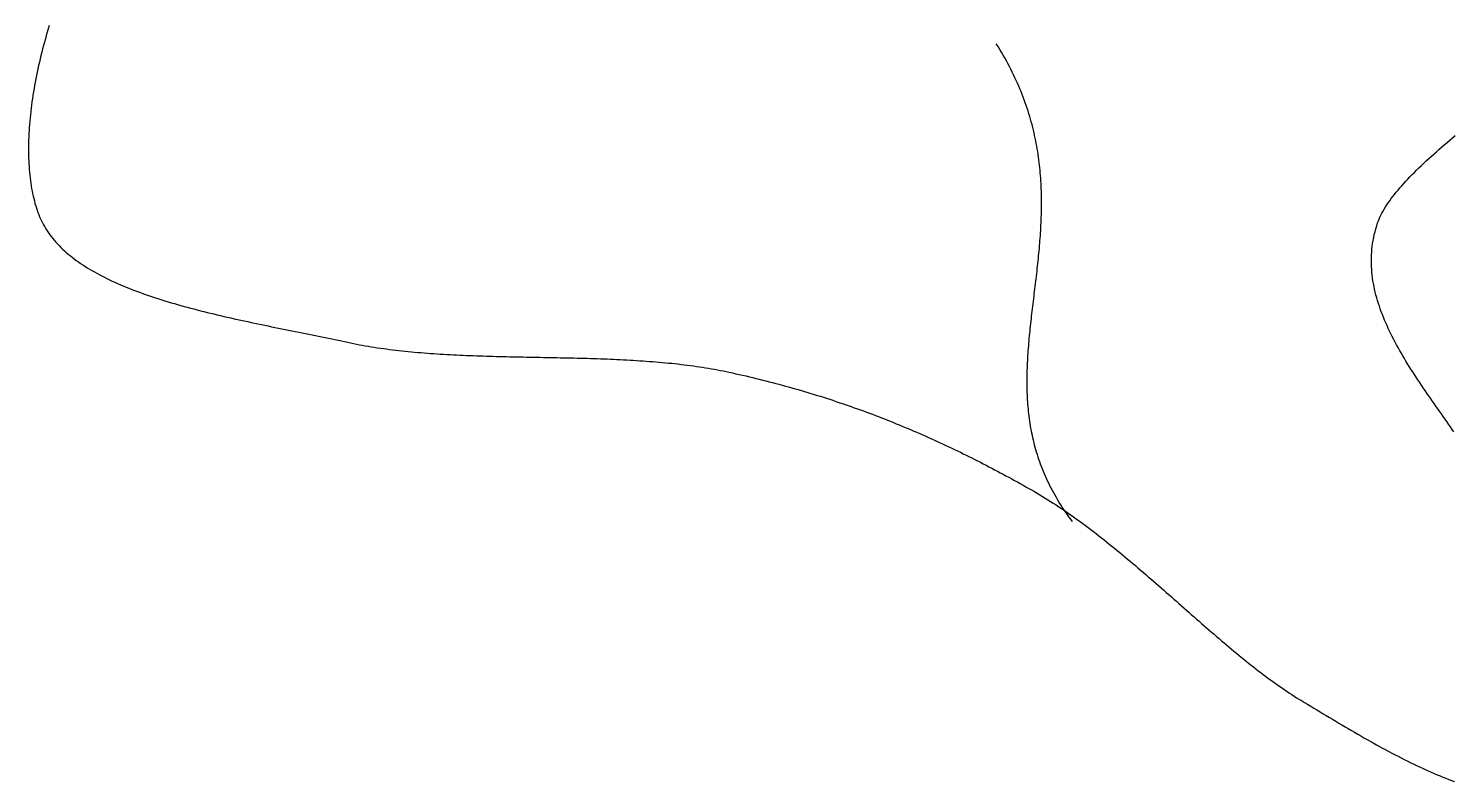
# Model space of a CAD drawing. Header units: millimetres. Extents: x 0 to 120, y 0 to 80.
# Drawn here: x 35.29 to 78.82, y 34.22 to 57.21 of the extents above; entities that cross this region are included whole.
import ezdxf

# ---------------------------------------------------------------- set-up
doc = ezdxf.new("R2010")
doc.units = ezdxf.units.MM
doc.layers.add('ENGRAVE_FILL', color=8, linetype='CONTINUOUS', lineweight=25)
doc.layers.add('ENGRAVE_VECTOR', color=7, linetype='CONTINUOUS', lineweight=25)

msp = doc.modelspace()

# ---------------------------------------------------------------- linework, layer by layer
at = {"layer": 'ENGRAVE_FILL'}
for points in [[(35.928946, 57.307131), (35.897748, 57.206316), (35.867249, 57.105269), (35.837455, 57.004015), (35.808374, 56.90258), (35.780012, 56.800991), (35.752378, 56.699272), (35.725477, 56.597451), (35.699318, 56.495552), (35.673906, 56.393601), (35.64925, 56.291625), (35.625356, 56.189649), (35.602231, 56.087699), (35.579883, 55.985802), (35.558318, 55.883982), (35.537544, 55.782265), (35.517567, 55.680678), (35.498395, 55.579247), (35.480034, 55.477996), (35.462493, 55.376953), (35.445777, 55.276142), (35.429894, 55.17559), (35.414852, 55.075323), (35.400656, 54.975367), (35.387314, 54.875746), (35.374834, 54.776488), (35.363222, 54.677617), (35.352485, 54.579161), (35.342631, 54.481144), (35.333667, 54.383593), (35.325599, 54.286533), (35.318434, 54.18999), (35.31218, 54.09399), (35.306845, 53.99856), (35.302434, 53.903724), (35.298954, 53.809508), (35.296414, 53.71594), (35.29482, 53.623043), (35.29418, 53.530845), (35.294499, 53.439371), (35.295786, 53.348646), (35.298047, 53.258698), (35.301289, 53.169551), (35.30552, 53.081231), (35.310747, 52.993765), (35.316976, 52.907177), (35.324215, 52.821495), (35.33247, 52.736744), (35.34175, 52.652949), (35.352061, 52.570137), (35.363409, 52.488333), (35.375803, 52.407564), (35.389248, 52.327854), (35.403753, 52.249231), (35.419325, 52.171719), (35.435969, 52.095345), (35.453694, 52.020134), (35.472507, 51.946113), (35.492414, 51.873307), (35.513422, 51.801741), (35.53554, 51.731443), (35.558773, 51.662438), (35.583129, 51.594751), (35.608615, 51.528408), (35.635238, 51.463436), (35.663005, 51.39986), (35.691924, 51.337706), (35.722, 51.277), (35.754943, 51.214668), (35.789631, 51.153173), (35.82604, 51.092505), (35.864151, 51.032656), (35.90394, 50.973617), (35.945387, 50.915381), (35.98847, 50.857938), (36.033167, 50.80128), (36.079457, 50.7454), (36.127318, 50.690287), (36.176729, 50.635935), (36.227668, 50.582334), (36.280113, 50.529475), (36.334043, 50.477352), (36.389436, 50.425954), (36.44627, 50.375274), (36.504525, 50.325303), (36.564178, 50.276033), (36.625208, 50.227455), (36.687593, 50.179561), (36.751311, 50.132342), (36.816342, 50.085791), (36.882663, 50.039897), (36.950253, 49.994654), (37.01909, 49.950052), (37.089153, 49.906083), (37.16042, 49.862739), (37.232869, 49.820012), (37.306479, 49.777891), (37.381228, 49.736371), (37.457095, 49.695441), (37.534058, 49.655093), (37.612096, 49.61532), (37.691186, 49.576112), (37.771308, 49.537461), (37.852439, 49.499358), (37.934559, 49.461796), (38.017645, 49.424765), (38.101676, 49.388258), (38.18663, 49.352265), (38.272486, 49.316779), (38.359222, 49.281791), (38.446816, 49.247292), (38.535248, 49.213274), (38.624494, 49.179729), (38.714535, 49.146647), (38.805348, 49.114022), (38.896911, 49.081843), (38.989203, 49.050104), (39.082203, 49.018794), (39.175888, 48.987907), (39.270237, 48.957432), (39.365229, 48.927363), (39.460842, 48.89769), (39.557055, 48.868406), (39.653845, 48.8395), (39.751191, 48.810966), (39.849072, 48.782795), (39.947466, 48.754978), (40.046352, 48.727507), (40.145707, 48.700372), (40.24551, 48.673567), (40.34574, 48.647083), (40.446376, 48.62091), (40.547394, 48.595041), (40.648774, 48.569466), (40.750495, 48.544179), (40.852534, 48.51917), (40.954871, 48.49443), (41.057482, 48.469952), (41.160348, 48.445726), (41.263446, 48.421745), (41.366755, 48.397999), (41.470252, 48.374482), (41.573917, 48.351183), (41.677728, 48.328095), (41.781664, 48.305209), (41.885702, 48.282516), (41.989821, 48.260009), (42.094, 48.237678), (42.198216, 48.215516), (42.302449, 48.193514), (42.406677, 48.171663), (42.510878, 48.149955), (42.61503, 48.128382), (42.719112, 48.106934), (42.823103, 48.085605), (42.92698, 48.064384), (43.030723, 48.043264), (43.134309, 48.022236), (43.237717, 48.001293), (43.340925, 47.980424), (43.443912, 47.959623), (43.546657, 47.938879), (43.649137, 47.918186), (43.751331, 47.897535), (43.853217, 47.876916), (43.954774, 47.856322), (44.055981, 47.835745), (44.156815, 47.815175), (44.257255, 47.794604), (44.357279, 47.774024), (44.456866, 47.753427), (44.555995, 47.732804), (44.654643, 47.712146), (44.752789, 47.691445), (44.850412, 47.670693), (44.947489, 47.64988), (45.044, 47.629), (45.132355, 47.610129), (45.221195, 47.591827), (45.310514, 47.574085), (45.400301, 47.556894), (45.490549, 47.540244), (45.581249, 47.524124), (45.672394, 47.508526), (45.763974, 47.493439), (45.855983, 47.478854), (45.94841, 47.464761), (46.041249, 47.45115), (46.13449, 47.438011), (46.228126, 47.425335), (46.322147, 47.413112), (46.416547, 47.401333), (46.511316, 47.389987), (46.606446, 47.379064), (46.701929, 47.368556), (46.797757, 47.358452), (46.893921, 47.348742), (46.990413, 47.339417), (47.087224, 47.330468), (47.184347, 47.321883), (47.281773, 47.313654), (47.379494, 47.305771), (47.477501, 47.298224), (47.575786, 47.291004), (47.674342, 47.2841), (47.773158, 47.277502), (47.872228, 47.271202), (47.971543, 47.26519), (48.071095, 47.259455), (48.170875, 47.253987), (48.270875, 47.248778), (48.371086, 47.243818), (48.471501, 47.239096), (48.572112, 47.234603), (48.672909, 47.230329), (48.773884, 47.226265), (48.87503, 47.2224), (48.976338, 47.218725), (49.077799, 47.215231), (49.179405, 47.211907), (49.281149, 47.208744), (49.383021, 47.205731), (49.485014, 47.20286), (49.587119, 47.200121), (49.689327, 47.197503), (49.791631, 47.194997), (49.894023, 47.192594), (49.996493, 47.190283), (50.099033, 47.188055), (50.201636, 47.1859), (50.304293, 47.183808), (50.406996, 47.18177), (50.509736, 47.179775), (50.612505, 47.177815), (50.715295, 47.175879), (50.818097, 47.173958), (50.920903, 47.172042), (51.023705, 47.170121), (51.126495, 47.168185), (51.229264, 47.166225), (51.332004, 47.16423), (51.434707, 47.162192), (51.537364, 47.1601), (51.639967, 47.157945), (51.742507, 47.155717), (51.844977, 47.153406), (51.947369, 47.151003), (52.049673, 47.148497), (52.151881, 47.145879), (52.253986, 47.14314), (52.355979, 47.140269), (52.457851, 47.137256), (52.559595, 47.134093), (52.661201, 47.130769), (52.762662, 47.127275), (52.86397, 47.1236), (52.965116, 47.119735), (53.066091, 47.115671), (53.166888, 47.111397), (53.267499, 47.106904), (53.367914, 47.102182), (53.468125, 47.097222), (53.568125, 47.092013), (53.667905, 47.086545), (53.767457, 47.08081), (53.866772, 47.074798), (53.965842, 47.068498), (54.064658, 47.0619), (54.163214, 47.054996), (54.261499, 47.047776), (54.359506, 47.040229), (54.457227, 47.032346), (54.554653, 47.024117), (54.651776, 47.015532), (54.748587, 47.006583), (54.845079, 46.997258), (54.941243, 46.987548), (55.037071, 46.977444), (55.132554, 46.966936), (55.227684, 46.956013), (55.322453, 46.944667), (55.416853, 46.932888), (55.510874, 46.920665), (55.60451, 46.907989), (55.697751, 46.89485), (55.79059, 46.881239), (55.883017, 46.867146), (55.975026, 46.852561), (56.066606, 46.837474), (56.157751, 46.821876), (56.248451, 46.805756), (56.338699, 46.789106), (56.428486, 46.771915), (56.517805, 46.754173), (56.606645, 46.735871), (56.695, 46.717), (56.798671, 46.694292), (56.902002, 46.671315), (57.004997, 46.64807), (57.107659, 46.624557), (57.209992, 46.600776), (57.311999, 46.576727), (57.413684, 46.552409), (57.515049, 46.527824), (57.616099, 46.50297), (57.716836, 46.477848), (57.817265, 46.452458), (57.917387, 46.4268), (58.017208, 46.400873), (58.11673, 46.374679), (58.215956, 46.348216), (58.314891, 46.321485), (58.413537, 46.294486), (58.511898, 46.267219), (58.609976, 46.239684), (58.707777, 46.211881), (58.805303, 46.183809), (58.902556, 46.15547), (58.999542, 46.126863), (59.096263, 46.097987), (59.192722, 46.068843), (59.288924, 46.039432), (59.384871, 46.009752), (59.480566, 45.979804), (59.576014, 45.949588), (59.671217, 45.919104), (59.766179, 45.888353), (59.860904, 45.857333), (59.955394, 45.826045), (60.049654, 45.794489), (60.143686, 45.762665), (60.237493, 45.730573), (60.331081, 45.698213), (60.42445, 45.665585), (60.517606, 45.632689), (60.610552, 45.599525), (60.70329, 45.566093), (60.795825, 45.532393), (60.888159, 45.498425), (60.980297, 45.464189), (61.072241, 45.429685), (61.163995, 45.394914), (61.255562, 45.359874), (61.346945, 45.324566), (61.438149, 45.288991), (61.529177, 45.253147), (61.620031, 45.217036), (61.710715, 45.180657), (61.801233, 45.144009), (61.891588, 45.107094), (61.981783, 45.069911), (62.071823, 45.03246), (62.161709, 44.994742), (62.251446, 44.956755), (62.341037, 44.9185), (62.430486, 44.879978), (62.519795, 44.841188), (62.608969, 44.80213), (62.69801, 44.762804), (62.786922, 44.72321), (62.875708, 44.683348), (62.964373, 44.643219), (63.052918, 44.602822), (63.141348, 44.562156), (63.229666, 44.521224), (63.317875, 44.480023), (63.405979, 44.438554), (63.493982, 44.396818), (63.581885, 44.354814), (63.669694, 44.312542), (63.757411, 44.270002), (63.84504, 44.227195), (63.932584, 44.18412), (64.020046, 44.140777), (64.10743, 44.097166), (64.19474, 44.053288), (64.281978, 44.009141), (64.369149, 43.964727), (64.456254, 43.920046), (64.543299, 43.875096), (64.630286, 43.829879), (64.717219, 43.784394), (64.804101, 43.738642), (64.890935, 43.692622), (64.977725, 43.646334), (65.064475, 43.599778), (65.151187, 43.552955), (65.237865, 43.505864), (65.324512, 43.458505), (65.411133, 43.410879), (65.497729, 43.362985), (65.584306, 43.314823), (65.670865, 43.266394), (65.75741, 43.217697), (65.843946, 43.168732), (65.930475, 43.1195), (66.017, 43.07), (66.100176, 43.021818), (66.183245, 42.972825), (66.266208, 42.923038), (66.349065, 42.872473), (66.431817, 42.821148), (66.514462, 42.769077), (66.597001, 42.716279), (66.679434, 42.66277), (66.76176, 42.608566), (66.843981, 42.553683), (66.926096, 42.498139), (67.008105, 42.44195), (67.090008, 42.385132), (67.171805, 42.327702), (67.253496, 42.269676), (67.335081, 42.211072), (67.41656, 42.151905), (67.497933, 42.092192), (67.5792, 42.03195), (67.660361, 41.971195), (67.741416, 41.909944), (67.822365, 41.848213), (67.903209, 41.786019), (67.983946, 41.723379), (68.064578, 41.660308), (68.145104, 41.596824), (68.225524, 41.532943), (68.305838, 41.468682), (68.386046, 41.404057), (68.466149, 41.339085), (68.546145, 41.273781), (68.626036, 41.208164), (68.705821, 41.142249), (68.785501, 41.076053), (68.865074, 41.009593), (68.944542, 40.942884), (69.023904, 40.875944), (69.10316, 40.808789), (69.182311, 40.741436), (69.261355, 40.673901), (69.340295, 40.606201), (69.419128, 40.538352), (69.497856, 40.470371), (69.576478, 40.402274), (69.654994, 40.334079), (69.733405, 40.265801), (69.81171, 40.197457), (69.889909, 40.129063), (69.968003, 40.060637), (70.045991, 39.992194), (70.123874, 39.923752), (70.201651, 39.855326), (70.279323, 39.786934), (70.356888, 39.718592), (70.434349, 39.650316), (70.511703, 39.582123), (70.588953, 39.51403), (70.666096, 39.446053), (70.743134, 39.378208), (70.820067, 39.310513), (70.896894, 39.242984), (70.973616, 39.175636), (71.050232, 39.108488), (71.126743, 39.041555), (71.203148, 38.974854), (71.279448, 38.908401), (71.355642, 38.842214), (71.431731, 38.776308), (71.507714, 38.7107), (71.583593, 38.645407), (71.659365, 38.580446), (71.735033, 38.515832), (71.810595, 38.451582), (71.886051, 38.387713), (71.961402, 38.324242), (72.036648, 38.261185), (72.111789, 38.198558), (72.186824, 38.136378), (72.261754, 38.074662), (72.336578, 38.013426), (72.411298, 37.952687), (72.485912, 37.892462), (72.560421, 37.832766), (72.634824, 37.773616), (72.709122, 37.715029), (72.783315, 37.657022), (72.857403, 37.599611), (72.931386, 37.542813), (73.005263, 37.486643), (73.079035, 37.43112), (73.152702, 37.376258), (73.226264, 37.322075), (73.29972, 37.268588), (73.373072, 37.215813), (73.446318, 37.163766), (73.519459, 37.112464), (73.592495, 37.061923), (73.665426, 37.012161), (73.738252, 36.963193), (73.810973, 36.915036), (73.883588, 36.867707), (73.956099, 36.821223), (74.028504, 36.775599), (74.100805, 36.730852), (74.173, 36.687), (74.267739, 36.629933), (74.362647, 36.572751), (74.457711, 36.515479), (74.552917, 36.458145), (74.64825, 36.400775), (74.743699, 36.343397), (74.839248, 36.286036), (74.934884, 36.22872), (75.030594, 36.171475), (75.126363, 36.114328), (75.222179, 36.057306), (75.318027, 36.000435), (75.413894, 35.943742), (75.509767, 35.887254), (75.60563, 35.830998), (75.701472, 35.775), (75.797278, 35.719287), (75.893034, 35.663886), (75.988727, 35.608823), (76.084344, 35.554125), (76.17987, 35.499819), (76.275291, 35.445932), (76.370595, 35.39249), (76.465768, 35.33952), (76.560795, 35.287049), (76.655664, 35.235103), (76.75036, 35.18371), (76.84487, 35.132895), (76.939181, 35.082686), (77.033277, 35.033109), (77.127147, 34.984192), (77.220776, 34.93596), (77.314151, 34.888441), (77.407257, 34.841661), (77.500082, 34.795646), (77.592611, 34.750425), (77.684831, 34.706023), (77.776728, 34.662467), (77.868289, 34.619784), (77.9595, 34.578), (78.050347, 34.537143), (78.140817, 34.497238), (78.230895, 34.458313), (78.320569, 34.420395), (78.409825, 34.38351), (78.498648, 34.347684), (78.587026, 34.312946), (78.674944, 34.27932), (78.762389, 34.246834), (78.849348, 34.215516)], [(67.182, 42.158), (67.126903, 42.23075), (67.073175, 42.303501), (67.020803, 42.376254), (66.969772, 42.44901), (66.920066, 42.521769), (66.871671, 42.594533), (66.824573, 42.667301), (66.778757, 42.740076), (66.734207, 42.812857), (66.690909, 42.885645), (66.648849, 42.958443), (66.608012, 43.031249), (66.568382, 43.104065), (66.529946, 43.176892), (66.492688, 43.249731), (66.456594, 43.322583), (66.421649, 43.395447), (66.387839, 43.468326), (66.355148, 43.54122), (66.323562, 43.61413), (66.293065, 43.687056), (66.263645, 43.759999), (66.235285, 43.832961), (66.207971, 43.905942), (66.181688, 43.978943), (66.156422, 44.051964), (66.132157, 44.125008), (66.108879, 44.198073), (66.086574, 44.271162), (66.065226, 44.344274), (66.044822, 44.417412), (66.025345, 44.490575), (66.006781, 44.563764), (65.989116, 44.636981), (65.972335, 44.710226), (65.956424, 44.7835), (65.941366, 44.856803), (65.927149, 44.930137), (65.913756, 45.003503), (65.901174, 45.076901), (65.889387, 45.150332), (65.878381, 45.223796), (65.868141, 45.297296), (65.858652, 45.37083), (65.8499, 45.444402), (65.84187, 45.51801), (65.834547, 45.591656), (65.827916, 45.665341), (65.821963, 45.739066), (65.816673, 45.812831), (65.812031, 45.886638), (65.808023, 45.960486), (65.804634, 46.034377), (65.801848, 46.108312), (65.799652, 46.182292), (65.79803, 46.256317), (65.796968, 46.330388), (65.796452, 46.404506), (65.796465, 46.478672), (65.796994, 46.552887), (65.798025, 46.627151), (65.799541, 46.701466), (65.801529, 46.775831), (65.803973, 46.850249), (65.80686, 46.924719), (65.810174, 46.999243), (65.8139, 47.073821), (65.818024, 47.148455), (65.822532, 47.223144), (65.827407, 47.29789), (65.832636, 47.372694), (65.838204, 47.447557), (65.844097, 47.522479), (65.850298, 47.597461), (65.856795, 47.672504), (65.863571, 47.747609), (65.870612, 47.822776), (65.877905, 47.898007), (65.885432, 47.973302), (65.893181, 48.048663), (65.901136, 48.124089), (65.909283, 48.199582), (65.917607, 48.275142), (65.926092, 48.350771), (65.934725, 48.426469), (65.943491, 48.502237), (65.952375, 48.578076), (65.961362, 48.653986), (65.970437, 48.729969), (65.979586, 48.806025), (65.988794, 48.882156), (65.998046, 48.958361), (66.007328, 49.034642), (66.016625, 49.111), (66.025922, 49.187435), (66.035204, 49.263948), (66.044457, 49.340541), (66.053665, 49.417213), (66.062815, 49.493966), (66.071891, 49.570801), (66.080879, 49.647717), (66.089764, 49.724717), (66.098532, 49.801801), (66.107166, 49.87897), (66.115654, 49.956225), (66.123979, 50.033566), (66.132128, 50.110994), (66.140085, 50.18851), (66.147837, 50.266115), (66.155367, 50.34381), (66.162662, 50.421595), (66.169707, 50.499472), (66.176486, 50.577441), (66.182986, 50.655503), (66.189191, 50.733659), (66.195087, 50.81191), (66.200659, 50.890256), (66.205892, 50.968698), (66.210771, 51.047238), (66.215283, 51.125875), (66.219412, 51.204611), (66.223143, 51.283447), (66.226461, 51.362383), (66.229353, 51.441421), (66.231803, 51.52056), (66.233796, 51.599803), (66.235318, 51.679149), (66.236354, 51.758599), (66.236889, 51.838155), (66.236908, 51.917818), (66.236398, 51.997587), (66.235342, 52.077464), (66.233727, 52.157449), (66.231538, 52.237544), (66.228759, 52.31775), (66.225377, 52.398066), (66.221376, 52.478495), (66.216741, 52.559036), (66.211459, 52.63969), (66.205513, 52.720459), (66.198891, 52.801344), (66.191576, 52.882344), (66.183554, 52.963461), (66.17481, 53.044696), (66.16533, 53.126049), (66.155099, 53.207522), (66.144101, 53.289115), (66.132324, 53.370829), (66.119751, 53.452664), (66.106367, 53.534622), (66.092159, 53.616704), (66.077112, 53.69891), (66.06121, 53.78124), (66.044439, 53.863697), (66.026785, 53.946281), (66.008232, 54.028992), (65.988765, 54.111831), (65.968371, 54.1948), (65.947034, 54.277898), (65.92474, 54.361128), (65.901474, 54.444489), (65.877221, 54.527982), (65.851966, 54.611609), (65.825695, 54.69537), (65.798393, 54.779266), (65.770045, 54.863297), (65.740637, 54.947465), (65.710153, 55.031771), (65.67858, 55.116215), (65.645902, 55.200797), (65.612104, 55.28552), (65.577172, 55.370383), (65.541092, 55.455388), (65.503847, 55.540535), (65.465425, 55.625826), (65.425809, 55.71126), (65.384986, 55.796839), (65.34294, 55.882564), (65.299656, 55.968435), (65.255121, 56.054453), (65.209319, 56.14062), (65.162236, 56.226935), (65.113856, 56.3134), (65.064166, 56.400016), (65.01315, 56.486783), (64.960793, 56.573702), (64.907081, 56.660774), (64.852, 56.748)], [(78.834, 44.893), (78.780121, 44.971079), (78.725879, 45.049316), (78.671313, 45.127711), (78.616463, 45.206263), (78.56137, 45.284974), (78.506073, 45.363842), (78.450612, 45.442868), (78.395026, 45.522053), (78.339356, 45.601395), (78.283641, 45.680895), (78.227922, 45.760553), (78.172237, 45.840368), (78.116627, 45.920342), (78.061131, 46.000474), (78.00579, 46.080763), (77.950643, 46.161211), (77.89573, 46.241816), (77.841091, 46.322579), (77.786766, 46.4035), (77.732794, 46.484579), (77.679215, 46.565816), (77.626069, 46.647211), (77.573396, 46.728763), (77.521236, 46.810474), (77.469628, 46.892342), (77.418613, 46.974368), (77.36823, 47.056553), (77.318519, 47.138895), (77.26952, 47.221395), (77.221272, 47.304053), (77.173815, 47.386868), (77.12719, 47.469842), (77.081436, 47.552974), (77.036593, 47.636263), (76.9927, 47.719711), (76.949798, 47.803316), (76.907927, 47.887079), (76.867125, 47.971), (76.827433, 48.055079), (76.788891, 48.139316), (76.751539, 48.223711), (76.715416, 48.308263), (76.680562, 48.392974), (76.647017, 48.477842), (76.614822, 48.562868), (76.584014, 48.648053), (76.554635, 48.733395), (76.526725, 48.818895), (76.500322, 48.904553), (76.475468, 48.990368), (76.452201, 49.076342), (76.430562, 49.162474), (76.41059, 49.248763), (76.392325, 49.335211), (76.375807, 49.421816), (76.361076, 49.508579), (76.348172, 49.5955), (76.337134, 49.682579), (76.328002, 49.769816), (76.320817, 49.857211), (76.315617, 49.944763), (76.312443, 50.032474), (76.311334, 50.120342), (76.312331, 50.208368), (76.315473, 50.296553), (76.3208, 50.384895), (76.328351, 50.473395), (76.338168, 50.562053), (76.350288, 50.650868), (76.364753, 50.739842), (76.381602, 50.828974), (76.400874, 50.918263), (76.422611, 51.007711), (76.446851, 51.097316), (76.473634, 51.187079), (76.503, 51.277), (76.524234, 51.335734), (76.548056, 51.395054), (76.574417, 51.454946), (76.603266, 51.515398), (76.634552, 51.576395), (76.668226, 51.637924), (76.704238, 51.699971), (76.742537, 51.762522), (76.783072, 51.825564), (76.825795, 51.889083), (76.870654, 51.953065), (76.9176, 52.017497), (76.966582, 52.082365), (77.017549, 52.147655), (77.070453, 52.213354), (77.125242, 52.279448), (77.181867, 52.345923), (77.240277, 52.412766), (77.300422, 52.479963), (77.362252, 52.5475), (77.425716, 52.615364), (77.490765, 52.683541), (77.557348, 52.752017), (77.625416, 52.820779), (77.694917, 52.889812), (77.765801, 52.959104), (77.838019, 53.028641), (77.91152, 53.098408), (77.986255, 53.168393), (78.062172, 53.238582), (78.139222, 53.30896), (78.217354, 53.379515), (78.296518, 53.450232), (78.376665, 53.521098), (78.457743, 53.5921), (78.539703, 53.663223), (78.622494, 53.734454), (78.706067, 53.805779), (78.79037, 53.877185), (78.875355, 53.948658)]]:
    msp.add_lwpolyline(points, dxfattribs=at)
at = {"layer": 'ENGRAVE_VECTOR'}
for points in [[(35.928946, 57.307131), (35.897748, 57.206316), (35.867249, 57.105269), (35.837455, 57.004015), (35.808374, 56.90258), (35.780012, 56.800991), (35.752378, 56.699272), (35.725477, 56.597451), (35.699318, 56.495552), (35.673906, 56.393601), (35.64925, 56.291625), (35.625356, 56.189649), (35.602231, 56.087699), (35.579883, 55.985802), (35.558318, 55.883982), (35.537544, 55.782265), (35.517567, 55.680678), (35.498395, 55.579247), (35.480034, 55.477996), (35.462493, 55.376953), (35.445777, 55.276142), (35.429894, 55.17559), (35.414852, 55.075323), (35.400656, 54.975367), (35.387314, 54.875746), (35.374834, 54.776488), (35.363222, 54.677617), (35.352485, 54.579161), (35.342631, 54.481144), (35.333667, 54.383593), (35.325599, 54.286533), (35.318434, 54.18999), (35.31218, 54.09399), (35.306845, 53.99856), (35.302434, 53.903724), (35.298954, 53.809508), (35.296414, 53.71594), (35.29482, 53.623043), (35.29418, 53.530845), (35.294499, 53.439371), (35.295786, 53.348646), (35.298047, 53.258698), (35.301289, 53.169551), (35.30552, 53.081231), (35.310747, 52.993765), (35.316976, 52.907177), (35.324215, 52.821495), (35.33247, 52.736744), (35.34175, 52.652949), (35.352061, 52.570137), (35.363409, 52.488333), (35.375803, 52.407564), (35.389248, 52.327854), (35.403753, 52.249231), (35.419325, 52.171719), (35.435969, 52.095345), (35.453694, 52.020134), (35.472507, 51.946113), (35.492414, 51.873307), (35.513422, 51.801741), (35.53554, 51.731443), (35.558773, 51.662438), (35.583129, 51.594751), (35.608615, 51.528408), (35.635238, 51.463436), (35.663005, 51.39986), (35.691924, 51.337706), (35.722, 51.277), (35.754943, 51.214668), (35.789631, 51.153173), (35.82604, 51.092505), (35.864151, 51.032656), (35.90394, 50.973617), (35.945387, 50.915381), (35.98847, 50.857938), (36.033167, 50.80128), (36.079457, 50.7454), (36.127318, 50.690287), (36.176729, 50.635935), (36.227668, 50.582334), (36.280113, 50.529475), (36.334043, 50.477352), (36.389436, 50.425954), (36.44627, 50.375274), (36.504525, 50.325303), (36.564178, 50.276033), (36.625208, 50.227455), (36.687593, 50.179561), (36.751311, 50.132342), (36.816342, 50.085791), (36.882663, 50.039897), (36.950253, 49.994654), (37.01909, 49.950052), (37.089153, 49.906083), (37.16042, 49.862739), (37.232869, 49.820012), (37.306479, 49.777891), (37.381228, 49.736371), (37.457095, 49.695441), (37.534058, 49.655093), (37.612096, 49.61532), (37.691186, 49.576112), (37.771308, 49.537461), (37.852439, 49.499358), (37.934559, 49.461796), (38.017645, 49.424765), (38.101676, 49.388258), (38.18663, 49.352265), (38.272486, 49.316779), (38.359222, 49.281791), (38.446816, 49.247292), (38.535248, 49.213274), (38.624494, 49.179729), (38.714535, 49.146647), (38.805348, 49.114022), (38.896911, 49.081843), (38.989203, 49.050104), (39.082203, 49.018794), (39.175888, 48.987907), (39.270237, 48.957432), (39.365229, 48.927363), (39.460842, 48.89769), (39.557055, 48.868406), (39.653845, 48.8395), (39.751191, 48.810966), (39.849072, 48.782795), (39.947466, 48.754978), (40.046352, 48.727507), (40.145707, 48.700372), (40.24551, 48.673567), (40.34574, 48.647083), (40.446376, 48.62091), (40.547394, 48.595041), (40.648774, 48.569466), (40.750495, 48.544179), (40.852534, 48.51917), (40.954871, 48.49443), (41.057482, 48.469952), (41.160348, 48.445726), (41.263446, 48.421745), (41.366755, 48.397999), (41.470252, 48.374482), (41.573917, 48.351183), (41.677728, 48.328095), (41.781664, 48.305209), (41.885702, 48.282516), (41.989821, 48.260009), (42.094, 48.237678), (42.198216, 48.215516), (42.302449, 48.193514), (42.406677, 48.171663), (42.510878, 48.149955), (42.61503, 48.128382), (42.719112, 48.106934), (42.823103, 48.085605), (42.92698, 48.064384), (43.030723, 48.043264), (43.134309, 48.022236), (43.237717, 48.001293), (43.340925, 47.980424), (43.443912, 47.959623), (43.546657, 47.938879), (43.649137, 47.918186), (43.751331, 47.897535), (43.853217, 47.876916), (43.954774, 47.856322), (44.055981, 47.835745), (44.156815, 47.815175), (44.257255, 47.794604), (44.357279, 47.774024), (44.456866, 47.753427), (44.555995, 47.732804), (44.654643, 47.712146), (44.752789, 47.691445), (44.850412, 47.670693), (44.947489, 47.64988), (45.044, 47.629), (45.132355, 47.610129), (45.221195, 47.591827), (45.310514, 47.574085), (45.400301, 47.556894), (45.490549, 47.540244), (45.581249, 47.524124), (45.672394, 47.508526), (45.763974, 47.493439), (45.855983, 47.478854), (45.94841, 47.464761), (46.041249, 47.45115), (46.13449, 47.438011), (46.228126, 47.425335), (46.322147, 47.413112), (46.416547, 47.401333), (46.511316, 47.389987), (46.606446, 47.379064), (46.701929, 47.368556), (46.797757, 47.358452), (46.893921, 47.348742), (46.990413, 47.339417), (47.087224, 47.330468), (47.184347, 47.321883), (47.281773, 47.313654), (47.379494, 47.305771), (47.477501, 47.298224), (47.575786, 47.291004), (47.674342, 47.2841), (47.773158, 47.277502), (47.872228, 47.271202), (47.971543, 47.26519), (48.071095, 47.259455), (48.170875, 47.253987), (48.270875, 47.248778), (48.371086, 47.243818), (48.471501, 47.239096), (48.572112, 47.234603), (48.672909, 47.230329), (48.773884, 47.226265), (48.87503, 47.2224), (48.976338, 47.218725), (49.077799, 47.215231), (49.179405, 47.211907), (49.281149, 47.208744), (49.383021, 47.205731), (49.485014, 47.20286), (49.587119, 47.200121), (49.689327, 47.197503), (49.791631, 47.194997), (49.894023, 47.192594), (49.996493, 47.190283), (50.099033, 47.188055), (50.201636, 47.1859), (50.304293, 47.183808), (50.406996, 47.18177), (50.509736, 47.179775), (50.612505, 47.177815), (50.715295, 47.175879), (50.818097, 47.173958), (50.920903, 47.172042), (51.023705, 47.170121), (51.126495, 47.168185), (51.229264, 47.166225), (51.332004, 47.16423), (51.434707, 47.162192), (51.537364, 47.1601), (51.639967, 47.157945), (51.742507, 47.155717), (51.844977, 47.153406), (51.947369, 47.151003), (52.049673, 47.148497), (52.151881, 47.145879), (52.253986, 47.14314), (52.355979, 47.140269), (52.457851, 47.137256), (52.559595, 47.134093), (52.661201, 47.130769), (52.762662, 47.127275), (52.86397, 47.1236), (52.965116, 47.119735), (53.066091, 47.115671), (53.166888, 47.111397), (53.267499, 47.106904), (53.367914, 47.102182), (53.468125, 47.097222), (53.568125, 47.092013), (53.667905, 47.086545), (53.767457, 47.08081), (53.866772, 47.074798), (53.965842, 47.068498), (54.064658, 47.0619), (54.163214, 47.054996), (54.261499, 47.047776), (54.359506, 47.040229), (54.457227, 47.032346), (54.554653, 47.024117), (54.651776, 47.015532), (54.748587, 47.006583), (54.845079, 46.997258), (54.941243, 46.987548), (55.037071, 46.977444), (55.132554, 46.966936), (55.227684, 46.956013), (55.322453, 46.944667), (55.416853, 46.932888), (55.510874, 46.920665), (55.60451, 46.907989), (55.697751, 46.89485), (55.79059, 46.881239), (55.883017, 46.867146), (55.975026, 46.852561), (56.066606, 46.837474), (56.157751, 46.821876), (56.248451, 46.805756), (56.338699, 46.789106), (56.428486, 46.771915), (56.517805, 46.754173), (56.606645, 46.735871), (56.695, 46.717), (56.798671, 46.694292), (56.902002, 46.671315), (57.004997, 46.64807), (57.107659, 46.624557), (57.209992, 46.600776), (57.311999, 46.576727), (57.413684, 46.552409), (57.515049, 46.527824), (57.616099, 46.50297), (57.716836, 46.477848), (57.817265, 46.452458), (57.917387, 46.4268), (58.017208, 46.400873), (58.11673, 46.374679), (58.215956, 46.348216), (58.314891, 46.321485), (58.413537, 46.294486), (58.511898, 46.267219), (58.609976, 46.239684), (58.707777, 46.211881), (58.805303, 46.183809), (58.902556, 46.15547), (58.999542, 46.126863), (59.096263, 46.097987), (59.192722, 46.068843), (59.288924, 46.039432), (59.384871, 46.009752), (59.480566, 45.979804), (59.576014, 45.949588), (59.671217, 45.919104), (59.766179, 45.888353), (59.860904, 45.857333), (59.955394, 45.826045), (60.049654, 45.794489), (60.143686, 45.762665), (60.237493, 45.730573), (60.331081, 45.698213), (60.42445, 45.665585), (60.517606, 45.632689), (60.610552, 45.599525), (60.70329, 45.566093), (60.795825, 45.532393), (60.888159, 45.498425), (60.980297, 45.464189), (61.072241, 45.429685), (61.163995, 45.394914), (61.255562, 45.359874), (61.346945, 45.324566), (61.438149, 45.288991), (61.529177, 45.253147), (61.620031, 45.217036), (61.710715, 45.180657), (61.801233, 45.144009), (61.891588, 45.107094), (61.981783, 45.069911), (62.071823, 45.03246), (62.161709, 44.994742), (62.251446, 44.956755), (62.341037, 44.9185), (62.430486, 44.879978), (62.519795, 44.841188), (62.608969, 44.80213), (62.69801, 44.762804), (62.786922, 44.72321), (62.875708, 44.683348), (62.964373, 44.643219), (63.052918, 44.602822), (63.141348, 44.562156), (63.229666, 44.521224), (63.317875, 44.480023), (63.405979, 44.438554), (63.493982, 44.396818), (63.581885, 44.354814), (63.669694, 44.312542), (63.757411, 44.270002), (63.84504, 44.227195), (63.932584, 44.18412), (64.020046, 44.140777), (64.10743, 44.097166), (64.19474, 44.053288), (64.281978, 44.009141), (64.369149, 43.964727), (64.456254, 43.920046), (64.543299, 43.875096), (64.630286, 43.829879), (64.717219, 43.784394), (64.804101, 43.738642), (64.890935, 43.692622), (64.977725, 43.646334), (65.064475, 43.599778), (65.151187, 43.552955), (65.237865, 43.505864), (65.324512, 43.458505), (65.411133, 43.410879), (65.497729, 43.362985), (65.584306, 43.314823), (65.670865, 43.266394), (65.75741, 43.217697), (65.843946, 43.168732), (65.930475, 43.1195), (66.017, 43.07), (66.100176, 43.021818), (66.183245, 42.972825), (66.266208, 42.923038), (66.349065, 42.872473), (66.431817, 42.821148), (66.514462, 42.769077), (66.597001, 42.716279), (66.679434, 42.66277), (66.76176, 42.608566), (66.843981, 42.553683), (66.926096, 42.498139), (67.008105, 42.44195), (67.090008, 42.385132), (67.171805, 42.327702), (67.253496, 42.269676), (67.335081, 42.211072), (67.41656, 42.151905), (67.497933, 42.092192), (67.5792, 42.03195), (67.660361, 41.971195), (67.741416, 41.909944), (67.822365, 41.848213), (67.903209, 41.786019), (67.983946, 41.723379), (68.064578, 41.660308), (68.145104, 41.596824), (68.225524, 41.532943), (68.305838, 41.468682), (68.386046, 41.404057), (68.466149, 41.339085), (68.546145, 41.273781), (68.626036, 41.208164), (68.705821, 41.142249), (68.785501, 41.076053), (68.865074, 41.009593), (68.944542, 40.942884), (69.023904, 40.875944), (69.10316, 40.808789), (69.182311, 40.741436), (69.261355, 40.673901), (69.340295, 40.606201), (69.419128, 40.538352), (69.497856, 40.470371), (69.576478, 40.402274), (69.654994, 40.334079), (69.733405, 40.265801), (69.81171, 40.197457), (69.889909, 40.129063), (69.968003, 40.060637), (70.045991, 39.992194), (70.123874, 39.923752), (70.201651, 39.855326), (70.279323, 39.786934), (70.356888, 39.718592), (70.434349, 39.650316), (70.511703, 39.582123), (70.588953, 39.51403), (70.666096, 39.446053), (70.743134, 39.378208), (70.820067, 39.310513), (70.896894, 39.242984), (70.973616, 39.175636), (71.050232, 39.108488), (71.126743, 39.041555), (71.203148, 38.974854), (71.279448, 38.908401), (71.355642, 38.842214), (71.431731, 38.776308), (71.507714, 38.7107), (71.583593, 38.645407), (71.659365, 38.580446), (71.735033, 38.515832), (71.810595, 38.451582), (71.886051, 38.387713), (71.961402, 38.324242), (72.036648, 38.261185), (72.111789, 38.198558), (72.186824, 38.136378), (72.261754, 38.074662), (72.336578, 38.013426), (72.411298, 37.952687), (72.485912, 37.892462), (72.560421, 37.832766), (72.634824, 37.773616), (72.709122, 37.715029), (72.783315, 37.657022), (72.857403, 37.599611), (72.931386, 37.542813), (73.005263, 37.486643), (73.079035, 37.43112), (73.152702, 37.376258), (73.226264, 37.322075), (73.29972, 37.268588), (73.373072, 37.215813), (73.446318, 37.163766), (73.519459, 37.112464), (73.592495, 37.061923), (73.665426, 37.012161), (73.738252, 36.963193), (73.810973, 36.915036), (73.883588, 36.867707), (73.956099, 36.821223), (74.028504, 36.775599), (74.100805, 36.730852), (74.173, 36.687), (74.267739, 36.629933), (74.362647, 36.572751), (74.457711, 36.515479), (74.552917, 36.458145), (74.64825, 36.400775), (74.743699, 36.343397), (74.839248, 36.286036), (74.934884, 36.22872), (75.030594, 36.171475), (75.126363, 36.114328), (75.222179, 36.057306), (75.318027, 36.000435), (75.413894, 35.943742), (75.509767, 35.887254), (75.60563, 35.830998), (75.701472, 35.775), (75.797278, 35.719287), (75.893034, 35.663886), (75.988727, 35.608823), (76.084344, 35.554125), (76.17987, 35.499819), (76.275291, 35.445932), (76.370595, 35.39249), (76.465768, 35.33952), (76.560795, 35.287049), (76.655664, 35.235103), (76.75036, 35.18371), (76.84487, 35.132895), (76.939181, 35.082686), (77.033277, 35.033109), (77.127147, 34.984192), (77.220776, 34.93596), (77.314151, 34.888441), (77.407257, 34.841661), (77.500082, 34.795646), (77.592611, 34.750425), (77.684831, 34.706023), (77.776728, 34.662467), (77.868289, 34.619784), (77.9595, 34.578), (78.050347, 34.537143), (78.140817, 34.497238), (78.230895, 34.458313), (78.320569, 34.420395), (78.409825, 34.38351), (78.498648, 34.347684), (78.587026, 34.312946), (78.674944, 34.27932), (78.762389, 34.246834), (78.849348, 34.215516)], [(67.182, 42.158), (67.126903, 42.23075), (67.073175, 42.303501), (67.020803, 42.376254), (66.969772, 42.44901), (66.920066, 42.521769), (66.871671, 42.594533), (66.824573, 42.667301), (66.778757, 42.740076), (66.734207, 42.812857), (66.690909, 42.885645), (66.648849, 42.958443), (66.608012, 43.031249), (66.568382, 43.104065), (66.529946, 43.176892), (66.492688, 43.249731), (66.456594, 43.322583), (66.421649, 43.395447), (66.387839, 43.468326), (66.355148, 43.54122), (66.323562, 43.61413), (66.293065, 43.687056), (66.263645, 43.759999), (66.235285, 43.832961), (66.207971, 43.905942), (66.181688, 43.978943), (66.156422, 44.051964), (66.132157, 44.125008), (66.108879, 44.198073), (66.086574, 44.271162), (66.065226, 44.344274), (66.044822, 44.417412), (66.025345, 44.490575), (66.006781, 44.563764), (65.989116, 44.636981), (65.972335, 44.710226), (65.956424, 44.7835), (65.941366, 44.856803), (65.927149, 44.930137), (65.913756, 45.003503), (65.901174, 45.076901), (65.889387, 45.150332), (65.878381, 45.223796), (65.868141, 45.297296), (65.858652, 45.37083), (65.8499, 45.444402), (65.84187, 45.51801), (65.834547, 45.591656), (65.827916, 45.665341), (65.821963, 45.739066), (65.816673, 45.812831), (65.812031, 45.886638), (65.808023, 45.960486), (65.804634, 46.034377), (65.801848, 46.108312), (65.799652, 46.182292), (65.79803, 46.256317), (65.796968, 46.330388), (65.796452, 46.404506), (65.796465, 46.478672), (65.796994, 46.552887), (65.798025, 46.627151), (65.799541, 46.701466), (65.801529, 46.775831), (65.803973, 46.850249), (65.80686, 46.924719), (65.810174, 46.999243), (65.8139, 47.073821), (65.818024, 47.148455), (65.822532, 47.223144), (65.827407, 47.29789), (65.832636, 47.372694), (65.838204, 47.447557), (65.844097, 47.522479), (65.850298, 47.597461), (65.856795, 47.672504), (65.863571, 47.747609), (65.870612, 47.822776), (65.877905, 47.898007), (65.885432, 47.973302), (65.893181, 48.048663), (65.901136, 48.124089), (65.909283, 48.199582), (65.917607, 48.275142), (65.926092, 48.350771), (65.934725, 48.426469), (65.943491, 48.502237), (65.952375, 48.578076), (65.961362, 48.653986), (65.970437, 48.729969), (65.979586, 48.806025), (65.988794, 48.882156), (65.998046, 48.958361), (66.007328, 49.034642), (66.016625, 49.111), (66.025922, 49.187435), (66.035204, 49.263948), (66.044457, 49.340541), (66.053665, 49.417213), (66.062815, 49.493966), (66.071891, 49.570801), (66.080879, 49.647717), (66.089764, 49.724717), (66.098532, 49.801801), (66.107166, 49.87897), (66.115654, 49.956225), (66.123979, 50.033566), (66.132128, 50.110994), (66.140085, 50.18851), (66.147837, 50.266115), (66.155367, 50.34381), (66.162662, 50.421595), (66.169707, 50.499472), (66.176486, 50.577441), (66.182986, 50.655503), (66.189191, 50.733659), (66.195087, 50.81191), (66.200659, 50.890256), (66.205892, 50.968698), (66.210771, 51.047238), (66.215283, 51.125875), (66.219412, 51.204611), (66.223143, 51.283447), (66.226461, 51.362383), (66.229353, 51.441421), (66.231803, 51.52056), (66.233796, 51.599803), (66.235318, 51.679149), (66.236354, 51.758599), (66.236889, 51.838155), (66.236908, 51.917818), (66.236398, 51.997587), (66.235342, 52.077464), (66.233727, 52.157449), (66.231538, 52.237544), (66.228759, 52.31775), (66.225377, 52.398066), (66.221376, 52.478495), (66.216741, 52.559036), (66.211459, 52.63969), (66.205513, 52.720459), (66.198891, 52.801344), (66.191576, 52.882344), (66.183554, 52.963461), (66.17481, 53.044696), (66.16533, 53.126049), (66.155099, 53.207522), (66.144101, 53.289115), (66.132324, 53.370829), (66.119751, 53.452664), (66.106367, 53.534622), (66.092159, 53.616704), (66.077112, 53.69891), (66.06121, 53.78124), (66.044439, 53.863697), (66.026785, 53.946281), (66.008232, 54.028992), (65.988765, 54.111831), (65.968371, 54.1948), (65.947034, 54.277898), (65.92474, 54.361128), (65.901474, 54.444489), (65.877221, 54.527982), (65.851966, 54.611609), (65.825695, 54.69537), (65.798393, 54.779266), (65.770045, 54.863297), (65.740637, 54.947465), (65.710153, 55.031771), (65.67858, 55.116215), (65.645902, 55.200797), (65.612104, 55.28552), (65.577172, 55.370383), (65.541092, 55.455388), (65.503847, 55.540535), (65.465425, 55.625826), (65.425809, 55.71126), (65.384986, 55.796839), (65.34294, 55.882564), (65.299656, 55.968435), (65.255121, 56.054453), (65.209319, 56.14062), (65.162236, 56.226935), (65.113856, 56.3134), (65.064166, 56.400016), (65.01315, 56.486783), (64.960793, 56.573702), (64.907081, 56.660774), (64.852, 56.748)], [(78.834, 44.893), (78.780121, 44.971079), (78.725879, 45.049316), (78.671313, 45.127711), (78.616463, 45.206263), (78.56137, 45.284974), (78.506073, 45.363842), (78.450612, 45.442868), (78.395026, 45.522053), (78.339356, 45.601395), (78.283641, 45.680895), (78.227922, 45.760553), (78.172237, 45.840368), (78.116627, 45.920342), (78.061131, 46.000474), (78.00579, 46.080763), (77.950643, 46.161211), (77.89573, 46.241816), (77.841091, 46.322579), (77.786766, 46.4035), (77.732794, 46.484579), (77.679215, 46.565816), (77.626069, 46.647211), (77.573396, 46.728763), (77.521236, 46.810474), (77.469628, 46.892342), (77.418613, 46.974368), (77.36823, 47.056553), (77.318519, 47.138895), (77.26952, 47.221395), (77.221272, 47.304053), (77.173815, 47.386868), (77.12719, 47.469842), (77.081436, 47.552974), (77.036593, 47.636263), (76.9927, 47.719711), (76.949798, 47.803316), (76.907927, 47.887079), (76.867125, 47.971), (76.827433, 48.055079), (76.788891, 48.139316), (76.751539, 48.223711), (76.715416, 48.308263), (76.680562, 48.392974), (76.647017, 48.477842), (76.614822, 48.562868), (76.584014, 48.648053), (76.554635, 48.733395), (76.526725, 48.818895), (76.500322, 48.904553), (76.475468, 48.990368), (76.452201, 49.076342), (76.430562, 49.162474), (76.41059, 49.248763), (76.392325, 49.335211), (76.375807, 49.421816), (76.361076, 49.508579), (76.348172, 49.5955), (76.337134, 49.682579), (76.328002, 49.769816), (76.320817, 49.857211), (76.315617, 49.944763), (76.312443, 50.032474), (76.311334, 50.120342), (76.312331, 50.208368), (76.315473, 50.296553), (76.3208, 50.384895), (76.328351, 50.473395), (76.338168, 50.562053), (76.350288, 50.650868), (76.364753, 50.739842), (76.381602, 50.828974), (76.400874, 50.918263), (76.422611, 51.007711), (76.446851, 51.097316), (76.473634, 51.187079), (76.503, 51.277), (76.524234, 51.335734), (76.548056, 51.395054), (76.574417, 51.454946), (76.603266, 51.515398), (76.634552, 51.576395), (76.668226, 51.637924), (76.704238, 51.699971), (76.742537, 51.762522), (76.783072, 51.825564), (76.825795, 51.889083), (76.870654, 51.953065), (76.9176, 52.017497), (76.966582, 52.082365), (77.017549, 52.147655), (77.070453, 52.213354), (77.125242, 52.279448), (77.181867, 52.345923), (77.240277, 52.412766), (77.300422, 52.479963), (77.362252, 52.5475), (77.425716, 52.615364), (77.490765, 52.683541), (77.557348, 52.752017), (77.625416, 52.820779), (77.694917, 52.889812), (77.765801, 52.959104), (77.838019, 53.028641), (77.91152, 53.098408), (77.986255, 53.168393), (78.062172, 53.238582), (78.139222, 53.30896), (78.217354, 53.379515), (78.296518, 53.450232), (78.376665, 53.521098), (78.457743, 53.5921), (78.539703, 53.663223), (78.622494, 53.734454), (78.706067, 53.805779), (78.79037, 53.877185), (78.875355, 53.948658)]]:
    msp.add_lwpolyline(points, dxfattribs=at)

doc.saveas('drawing.dxf')
